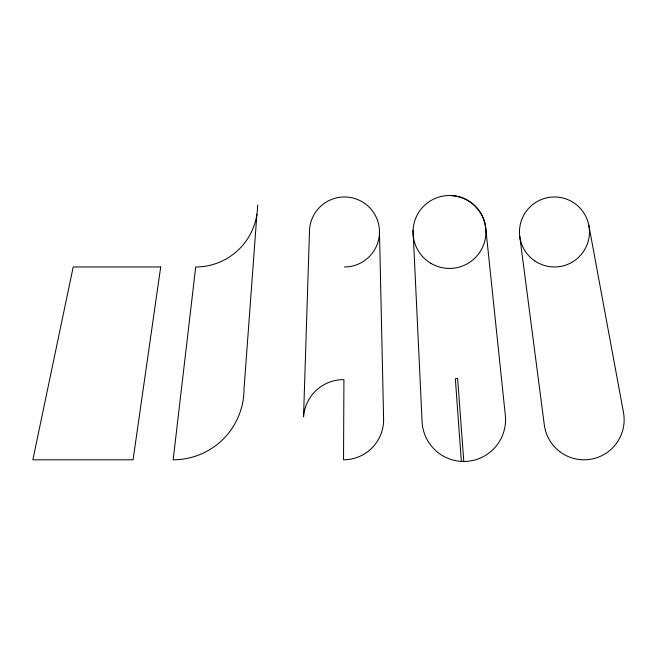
<?xml version="1.0" encoding="UTF-8"?>
<svg xmlns="http://www.w3.org/2000/svg" width="657" height="657" viewBox="0 0 657 657"><rect width="100%" height="100%" fill="white"/><g stroke="black" fill="none" stroke-linecap="round" stroke-linejoin="round"><path stroke-width="0.99" d="M413.048 230.369L422.09 421.72A41.761 41.761 0 0 0 464.491 461.469A41.761 41.761 0 0 0 505.553 420.324A42.204 42.204 0 0 0 505.258 414.698L485.802 228.841A36.464 36.464 0 0 0 450.538 195.523M256.912 214.207L244.026 388.936A70.866 70.866 0 0 1 173.161 459.801L195.704 266.972A61.873 61.873 0 0 0 257.585 205.099M588.894 225.597L623.477 412.415A40.085 40.085 0 0 1 590.298 459.317A40.085 40.085 0 0 1 544.308 424.89L519.769 236.495M463.801 461.477L457.633 378.416L455.35 378.818L461.345 461.403M379.467 231.716L383.598 418.287A40.118 40.118 0 0 1 380.567 435.057A40.085 40.085 0 0 1 343.537 459.801L343.923 379.631A40.085 40.085 0 0 0 303.542 416.899L309.463 231.97A35.002 35.002 0 0 1 344.465 196.969A35.002 35.002 0 0 1 379.467 231.97A35.002 35.002 0 0 1 344.465 266.972M160.702 266.972L133.067 459.801L32.85 459.801L73.198 266.972L160.702 266.972M430.778 263.276A36.464 36.464 0 0 0 485.925 232.504A36.464 36.464 0 0 0 431.706 200.13A36.464 36.464 0 0 0 430.778 263.276M534.855 260.96A35.002 35.002 0 0 0 589.386 234.467A35.002 35.002 0 0 0 539.183 200.492A35.002 35.002 0 0 0 534.855 260.96"/></g></svg>
